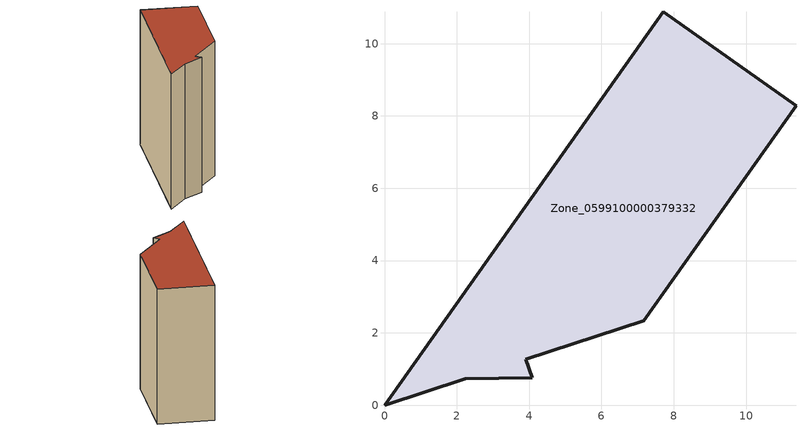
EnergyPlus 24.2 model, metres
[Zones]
Zone_0599100000379332
 floor ground (C_G): 2.23,0.73 0,0 7.71,10.88 11.38,8.28 7.17,2.34 3.9,1.27 4.09,0.75 z3.5
 wall outside (C_F): 0,0 2.23,0.73 4.09,0.75 3.9,1.27 7.17,2.34 11.38,8.28 7.71,10.88 0,0 z3.5:14.66
 roof outside (C_R): 7.17,2.34 11.38,8.28 7.71,10.88 0,0 2.23,0.73 4.09,0.75 3.9,1.27 z14.66
[BUILDING]
Pand.0599100000379332: North Axis=0; Terrain=City; Loads Convergence Tolerance Value=0.04; Temperature Convergence Tolerance Value=0.4; Solar Distribution=FullExterior; Maximum Number of Warmup Days=25; Minimum Number of Warmup Days=1
[Site:Location]
Rotterdam.The.Hague.AP_ZH_NLD Design_Conditions: Latitude=51.96; Longitude=4.45; Time Zone=1; Elevation=-4.5
[SITE:GROUNDTEMPERATURE:BUILDINGSURFACE]
18, 18, 18, 18, 18, 18, 18, 18, 18, 18, 18, 18
[MATERIAL] Thermal Absorptance=0.9; Solar Absorptance=0.7; Visible Absorptance=0.7
Name | Roughness | Thickness | Conductivity | Density | Specific Heat
G.TI.1992-2005 | MediumSmooth | 0.15 | 0.06 | 540 | 1210
F.TI.1992-2005 | Rough | 0.3 | 0.12 | 1920 | 840
R.TI.1992-2005 | MediumRough | 0.2 | 0.08 | 1500 | 1000
[CONSTRUCTION]
C_G: G.TI.1992-2005
C_F: F.TI.1992-2005
C_R: R.TI.1992-2005
[ZONE]
Zone_0599100000379332: Type=1; Multiplier=1; Ceiling Height=Autocalculate; Volume=Autocalculate; Floor Area=autocalculate; Part of Total Floor Area=Yes
[ZONEINFILTRATION:DESIGNFLOWRATE]
Infil_Zone_0599100000379332: Zone or ZoneList or Space or SpaceList=Zone_0599100000379332; Schedule=AlwaysOn; Design Flow Rate Calculation Method=Flow/Area; Flow Rate per Floor Area=0.0015; Constant Term Coefficient=1; Temperature Term Coefficient=0; Velocity Term Coefficient=0; Velocity Squared Term Coefficient=0
[HVACTEMPLATE:ZONE:IDEALLOADSAIRSYSTEM]
Zone_0599100000379332: Maximum Heating Supply Air Temperature=50; Minimum Cooling Supply Air Temperature=13; Maximum Heating Supply Air Humidity Ratio=0.0156; Minimum Cooling Supply Air Humidity Ratio=0.0077; Heating Limit=NoLimit; Cooling Limit=NoLimit; Dehumidification Control Type=ConstantSensibleHeatRatio; Cooling Sensible Heat Ratio=0.7; Dehumidification Setpoint=60; Humidification Control Type=None; Humidification Setpoint=30; Outdoor Air Method=None; Outdoor Air Flow Rate per Person=0.00944; Outdoor Air Flow Rate per Zone Floor Area=0; Outdoor Air Flow Rate per Zone=0; Demand Controlled Ventilation Type=None; Outdoor Air Economizer Type=NoEconomizer; Heat Recovery Type=None; Sensible Heat Recovery Effectiveness=0.7; Latent Heat Recovery Effectiveness=0.65
[ZONECONTROL:THERMOSTAT]
ThermostatControl_Zone_0599100000379332: Zone or ZoneList=Zone_0599100000379332; Control Type Schedule=DualSetpointControlType; Control 1=Thermostat_Zone_0599100000379332; Temperature Difference Between Cutout And Setpoint=0
[THERMOSTATSETPOINT:DUALSETPOINT]
Thermostat_Zone_0599100000379332: Heating Setpoint Temperature Schedule=HeatingSetpoint_Zone_0599100000379332; Cooling Setpoint Temperature Schedule=CoolingSetpoint_Zone_0599100000379332
[SCHEDULE:COMPACT]
HeatingSetpoint_Zone_0599100000379332: Through: 12/31, For: AllDays, Until: 24:00, 21
CoolingSetpoint_Zone_0599100000379332: Through: 12/31, For: AllDays, Until: 24:00, 24
DualSetpointControlType: Through: 12/31, For: AllDays, Until: 24:00, 4
AlwaysOn: Through: 12/31, For: AllDays, Until: 24:00, 1
